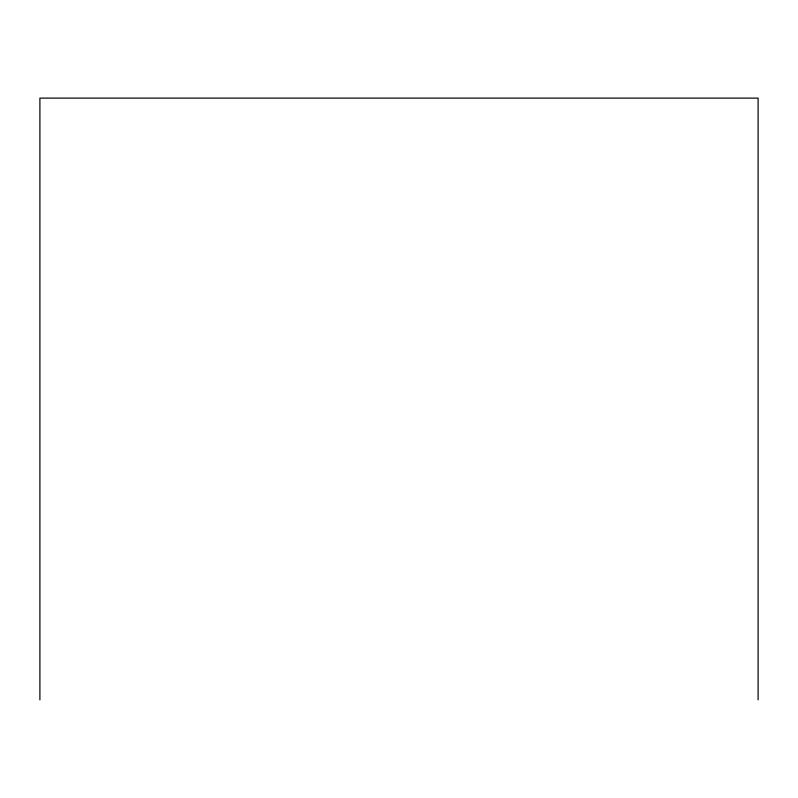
<?xml version="1.0" encoding="UTF-8"?>
<svg xmlns="http://www.w3.org/2000/svg" width="798" height="798" viewBox="0 0 798 798"><rect width="100%" height="100%" fill="white"/><g stroke="black" fill="none" stroke-linecap="round" stroke-linejoin="round"><path stroke-width="1.2" d="M758.1 699.886L758.1 98.114L39.9 98.114L39.9 699.886"/></g></svg>
